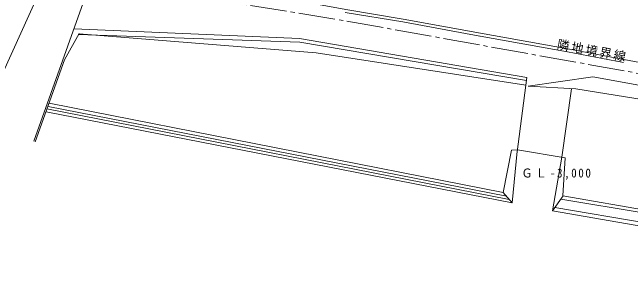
# Model space of a CAD drawing. Units: millimetres at full size, sheet at 1:400; details may follow other scales. Extents: x -8133240 to 7733239, y -5729188 to 5289189.
# Drawn here: x -75333 to -14758, y -60258 to -33573 of the extents above; entities that cross this region are included whole.
import ezdxf

# ---------------------------------------------------------------- set-up
doc = ezdxf.new("R2010")
doc.units = ezdxf.units.MM
doc.header["$LTSCALE"] = 400
doc.linetypes.add('CHAIN2', pattern=[12, 9, -1, 1, -1])
for name, color, linetype, lineweight in [('0-1_DEFPOINTS', 4, 'CHAIN2', 5), ('0-7_KIGU', 6, 'Continuous', 13), ('0-E_HAISEN', 4, 'Continuous', 5), ('0-F_HIKI', 4, 'CHAIN2', 5)]:
    doc.layers.add(name, color=color, linetype=linetype, lineweight=lineweight)
doc.styles.add('ＭＳ ゴシック', font='')
doc.styles.get('ＭＳ ゴシック').set_extended_font_data('MS Gothic')

msp = doc.modelspace()

# ---------------------------------------------------------------- linework, layer by layer
at = {"layer": '0-E_HAISEN'}
for p, q in [((-73214.7, -46211.2), (-68021.5, -31613.9)), ((-37080.4, -34511.6), (-42716.7, -33573.8)), ((-29516.8, -35898.8), (-37085.1, -34510.8)), ((-20953.4, -37437), (-29515.8, -35899)), ((-15469.9, -38477.5), (-20956.2, -37436.5)), ((-20546, -41060.9), (-21491.3, -47772.5)), ((-71828.1, -42804.7), (-26923.6, -51595.4)), ((-71941.3, -43026.5), (-26653.6, -51914)), ((-26374, -52243.8), (-25872.7, -47189.7)), ((-22415.5, -53021.6), (-21377.9, -51557)), ((-21603.5, -51875.4), (28830.3, -60257.5)), ((-22193.1, -52707.7), (-11887, -54440.7))]:
    msp.add_line(p, q, dxfattribs=at)
for points in [[(-78769.9, -44989.5), (-66972.5, -18910.8), (-67368.8, -17525.1), (-70357.3, -13758.6), (-98257.4, 1306.7)], [(44355.4, -43793.7), (40844.2, -44392.7), (37130.4, -44786.6), (34307.6, -44936.6), (30293.6, -44842.8), (21149.8, -44223.9), (14800.7, -43361.1), (7870.2, -42432.6), (-917.2, -40894.6), (-15416, -38193.6), (-20902.3, -37152.7), (-29464.7, -35614.6), (-37033, -34226.6), (-42669.3, -33288.8), (-50725.2, -31788.3), (-57768.3, -30475.3), (-65599.2, -29021.7), (-62391.8, -20665.7), (-60615.8, -15824.6)], [(-73089.3, -46263.3), (-70233.4, -38210.5), (-68775.3, -35655.5)], [(-69288.2, -35174.4), (-47214.6, -36129.5), (-24928.8, -39949.9), (-25879, -47237.9)], [(-68779.7, -35663.3), (-45566.6, -37541.7), (-25028.8, -40717.5)], [(-68889.7, -35746.4), (-47171.8, -36498.3), (-24968.9, -40257.9)], [(-24785.5, -40794.4), (-18466.4, -39879.3), (11546.7, -45362), (18541.9, -45078.4)], [(11218, -45315.1), (5402.3, -45172.9), (-20120.6, -41060.9), (-24785.5, -40794.4)], [(-25855.1, -47055.1), (-26422.7, -47092.4), (-27244.1, -51217.3), (-71721.2, -42483.9)], [(-27244.1, -51217.3), (-26374, -52243.8), (-72029.1, -43311.8)], [(-25855.1, -47055.1), (-21160.5, -47819.7), (-21396.8, -51553.6), (-12747.3, -53066.1)], [(-21491.3, -47772.5), (-22415.5, -53021.6), (-12800.9, -54683.1)]]:
    msp.add_lwpolyline(points, dxfattribs=at)
at = {"layer": '0-F_HIKI'}
for points in [[(-61362.6, -16902), (-66231.5, -30589.7), (-42552.2, -34428.9)], [(-42552.2, -34428.9), (-7995.5, -40635.6), (9574.5, -43902.3)]]:
    msp.add_lwpolyline(points, dxfattribs=at)

# ---------------------------------------------------------------- texts
at = {"layer": '0-1_DEFPOINTS', "color": 3, "insert": (-25450.9, -49984.1), "char_height": 879.8, "attachment_point": 7, "style": 'ＭＳ ゴシック'}
msp.add_mtext('\\T1.29;\\W0.9;ＧＬ-3,000', dxfattribs=at)
at = {"layer": '0-7_KIGU', "color": 3, "insert": (-22038.8, -37209.8), "char_height": 879.8, "attachment_point": 7, "rotation": 349.457, "style": 'ＭＳ ゴシック'}
msp.add_mtext('\\T1.17;隣地境界線', dxfattribs=at)

doc.saveas('drawing.dxf')
